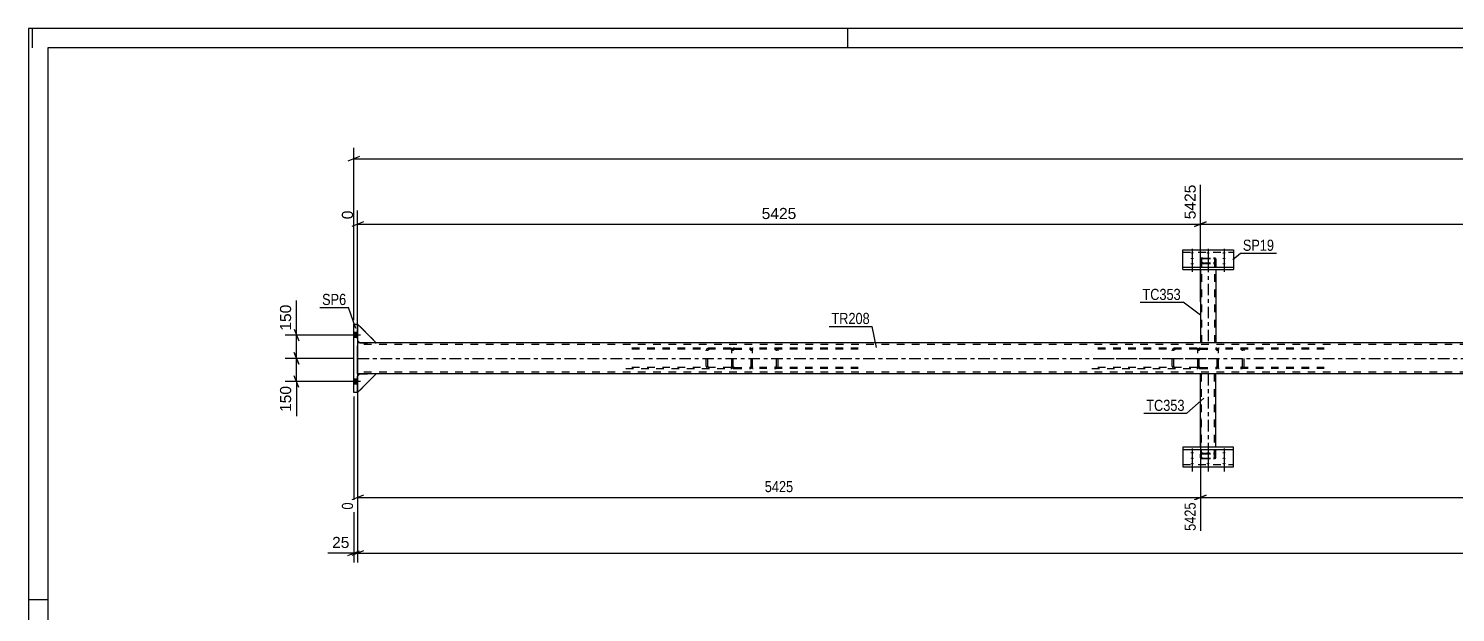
# Model space of a CAD drawing. Header units: millimetres. Extents: x -76 to 765, y -395 to 199.
# Drawn here: x -76 to 291.4, y 48.7 to 199 of the extents above; entities that cross this region are included whole.
import ezdxf

# ---------------------------------------------------------------- set-up
doc = ezdxf.new("R2010")
doc.units = ezdxf.units.MM
doc.linetypes.add('DXK_LINE_DOT2', pattern=[3.9198, 1.9599, -1.9599])
doc.linetypes.add('DXK_LINE_DOT3', pattern=[5.9187, 2.979, -0.9799, 0.9799, -0.9799])
doc.styles.add('Arial', font='ARIAL.TTF', dxfattribs={"height": 0.2})
doc.styles.add('Arial Narrow', font='ARIALN.TTF', dxfattribs={"height": 0.2})

# ---------------------------------------------------------------- blocks, each defined once
blk = doc.blocks.new('Unknown-761551795-1132')
at = {"color": 5, "linetype": 'Continuous'}
for p, q in [((764.95, 199), (-76.05, 199)), ((-76.05, 199), (-76.05, -395)), ((-75.05, 194), (-75.05, 199)), ((134.95, 194), (134.95, 199)), ((759.95, 194), (-71.05, 194)), ((-71.05, 194), (-71.05, -390)), ((-71.05, 52), (-76.05, 52))]:
    blk.add_line(p, q, dxfattribs=at)
blk = doc.blocks.new('Part-761551795-2877 - 2771')
at = {"color": 2, "linetype": 'Continuous'}
for p, q in [((234.22, 91.23), (221.22, 91.23)), ((221.22, 91.23), (221.22, 86.18)), ((221.22, 90.62), (234.22, 90.62)), ((234.22, 86.18), (234.22, 91.23)), ((221.22, 86.18), (234.22, 86.18))]:
    blk.add_line(p, q, dxfattribs=at)
at = {"color": 7, "linetype": 'DXK_LINE_DOT2'}
blk.add_line((221.22, 86.78), (234.22, 86.78), dxfattribs=at)
blk = doc.blocks.new('Part-761551795-2791 - 2771')
at = {"color": 2, "linetype": 'Continuous'}
for p, q in [((7.7, 105.32), (7.7, 122.92)), ((7.7, 122.92), (8.7, 122.92)), ((8.7, 122.92), (8.7, 105.32)), ((8.7, 105.32), (7.7, 105.32))]:
    blk.add_line(p, q, dxfattribs=at)
blk = doc.blocks.new('Bolt-761551795-2775 - 2771')
at = {"linetype": 'Continuous'}
for points in [[(7.7, 120.78), (7.7, 119.46), (8.7, 119.46), (8.7, 120.78)], [(7.7, 120.78), (7.7, 119.46), (8.7, 119.46), (8.7, 120.78)], [(7.7, 108.78), (7.7, 107.46), (8.7, 107.46), (8.7, 108.78)], [(7.7, 108.78), (7.7, 107.46), (8.7, 107.46), (8.7, 108.78)]]:
    blk.add_hatch(color=1, dxfattribs=at).paths.add_polyline_path(points)
at = {"color": 1, "linetype": 'Continuous'}
for p, q in [((9.46, 120.12), (4.7, 120.12)), ((9.46, 120.12), (4.7, 120.12)), ((8.7, 120.78), (7.7, 120.78)), ((8.7, 120.78), (7.7, 120.78)), ((8.7, 119.46), (7.7, 119.46)), ((8.7, 119.46), (7.7, 119.46)), ((9.46, 108.12), (4.7, 108.12)), ((9.46, 108.12), (4.7, 108.12)), ((8.7, 108.78), (7.7, 108.78)), ((8.7, 108.78), (7.7, 108.78)), ((8.7, 107.46), (7.7, 107.46)), ((8.7, 107.46), (7.7, 107.46))]:
    blk.add_line(p, q, dxfattribs=at)
blk = doc.blocks.new('Bolt-761551795-2854 - 2771')
at = {"linetype": 'Continuous'}
for points in [[(223.62, 141.09), (223.52, 141.09), (223.44, 141.1), (223.36, 141.12), (223.29, 141.14), (223.23, 141.16), (223.2, 141.19), (223.18, 141.22), (223.18, 141.26), (223.2, 141.29), (223.23, 141.31), (223.29, 141.34), (223.36, 141.36), (223.44, 141.38), (223.52, 141.39), (223.62, 141.39), (223.71, 141.39), (223.79, 141.38), (223.87, 141.36), (223.94, 141.34), (224, 141.31), (224.03, 141.29), (224.05, 141.26), (224.05, 141.22), (224.03, 141.19), (224, 141.16), (223.94, 141.14), (223.87, 141.12), (223.79, 141.1), (223.71, 141.09)], [(223.62, 139.69), (223.52, 139.69), (223.44, 139.7), (223.36, 139.72), (223.29, 139.74), (223.23, 139.76), (223.2, 139.79), (223.18, 139.82), (223.18, 139.85), (223.2, 139.88), (223.23, 139.91), (223.29, 139.94), (223.36, 139.96), (223.44, 139.97), (223.52, 139.98), (223.62, 139.99), (223.71, 139.98), (223.79, 139.97), (223.87, 139.96), (223.94, 139.94), (224, 139.91), (224.03, 139.88), (224.05, 139.85), (224.05, 139.82), (224.03, 139.79), (224, 139.76), (223.94, 139.74), (223.87, 139.72), (223.79, 139.7), (223.71, 139.69)], [(227.72, 141.09), (227.62, 141.09), (227.54, 141.1), (227.46, 141.12), (227.39, 141.14), (227.33, 141.16), (227.3, 141.19), (227.28, 141.22), (227.28, 141.26), (227.3, 141.29), (227.33, 141.31), (227.39, 141.34), (227.46, 141.36), (227.54, 141.38), (227.62, 141.39), (227.72, 141.39), (227.81, 141.39), (227.89, 141.38), (227.97, 141.36), (228.04, 141.34), (228.1, 141.31), (228.13, 141.29), (228.15, 141.26), (228.15, 141.22), (228.13, 141.19), (228.1, 141.16), (228.04, 141.14), (227.97, 141.12), (227.89, 141.1), (227.81, 141.09)], [(231.82, 141.09), (231.72, 141.09), (231.64, 141.1), (231.56, 141.12), (231.49, 141.14), (231.43, 141.16), (231.4, 141.19), (231.38, 141.22), (231.38, 141.26), (231.4, 141.29), (231.43, 141.31), (231.49, 141.34), (231.56, 141.36), (231.64, 141.38), (231.72, 141.39), (231.82, 141.39), (231.91, 141.39), (231.99, 141.38), (232.07, 141.36), (232.14, 141.34), (232.2, 141.31), (232.23, 141.29), (232.25, 141.26), (232.25, 141.22), (232.23, 141.19), (232.2, 141.16), (232.14, 141.14), (232.07, 141.12), (231.99, 141.1), (231.91, 141.09)], [(231.82, 139.69), (231.72, 139.69), (231.64, 139.7), (231.56, 139.72), (231.49, 139.74), (231.43, 139.76), (231.4, 139.79), (231.38, 139.82), (231.38, 139.85), (231.4, 139.88), (231.43, 139.91), (231.49, 139.94), (231.56, 139.96), (231.64, 139.97), (231.72, 139.98), (231.82, 139.99), (231.91, 139.98), (231.99, 139.97), (232.07, 139.96), (232.14, 139.94), (232.2, 139.91), (232.23, 139.88), (232.25, 139.85), (232.25, 139.82), (232.23, 139.79), (232.2, 139.76), (232.14, 139.74), (232.07, 139.72), (231.99, 139.7), (231.91, 139.69)], [(223.62, 138.28), (223.52, 138.29), (223.44, 138.3), (223.36, 138.31), (223.29, 138.33), (223.23, 138.36), (223.2, 138.39), (223.18, 138.42), (223.18, 138.45), (223.2, 138.48), (223.23, 138.51), (223.29, 138.54), (223.36, 138.56), (223.44, 138.57), (223.52, 138.58), (223.62, 138.59), (223.71, 138.58), (223.79, 138.57), (223.87, 138.56), (223.94, 138.54), (224, 138.51), (224.03, 138.48), (224.05, 138.45), (224.05, 138.42), (224.03, 138.39), (224, 138.36), (223.94, 138.33), (223.87, 138.31), (223.79, 138.3), (223.71, 138.29)], [(227.72, 138.28), (227.62, 138.29), (227.54, 138.3), (227.46, 138.31), (227.39, 138.33), (227.33, 138.36), (227.3, 138.39), (227.28, 138.42), (227.28, 138.45), (227.3, 138.48), (227.33, 138.51), (227.39, 138.54), (227.46, 138.56), (227.54, 138.57), (227.62, 138.58), (227.72, 138.59), (227.81, 138.58), (227.89, 138.57), (227.97, 138.56), (228.04, 138.54), (228.1, 138.51), (228.13, 138.48), (228.15, 138.45), (228.15, 138.42), (228.13, 138.39), (228.1, 138.36), (228.04, 138.33), (227.97, 138.31), (227.89, 138.3), (227.81, 138.29)], [(231.82, 138.28), (231.72, 138.29), (231.64, 138.3), (231.56, 138.31), (231.49, 138.33), (231.43, 138.36), (231.4, 138.39), (231.38, 138.42), (231.38, 138.45), (231.4, 138.48), (231.43, 138.51), (231.49, 138.54), (231.56, 138.56), (231.64, 138.57), (231.72, 138.58), (231.82, 138.59), (231.91, 138.58), (231.99, 138.57), (232.07, 138.56), (232.14, 138.54), (232.2, 138.51), (232.23, 138.48), (232.25, 138.45), (232.25, 138.42), (232.23, 138.39), (232.2, 138.36), (232.14, 138.33), (232.07, 138.31), (231.99, 138.3), (231.91, 138.29)]]:
    blk.add_hatch(color=1, dxfattribs=at).paths.add_polyline_path(points)
at = {"color": 1, "linetype": 'Continuous'}
for p, q in [((223.62, 142.33), (223.62, 139.21)), ((223.62, 140.93), (223.62, 137.81)), ((227.72, 142.33), (227.72, 139.21)), ((231.82, 142.33), (231.82, 139.21)), ((231.82, 140.93), (231.82, 137.81)), ((223.62, 139.52), (223.62, 136.41)), ((227.72, 139.52), (227.72, 136.41)), ((231.82, 139.52), (231.82, 136.41))]:
    blk.add_line(p, q, dxfattribs=at)
blk = doc.blocks.new('Part-761551795-2808 - 2771')
at = {"color": 7, "linetype": 'DXK_LINE_DOT2'}
for p, q in [((105.11, 116.36), (105.07, 116.12)), ((105.07, 112.12), (105.07, 116.12)), ((105.39, 116.12), (105.41, 116.24)), ((105.39, 112.12), (105.39, 116.12)), ((105.71, 116.76), (105.46, 116.71)), ((105.58, 116.41), (105.71, 116.44)), ((105.71, 116.76), (109.71, 116.76)), ((105.71, 116.44), (109.71, 116.44)), ((109.95, 116.71), (109.71, 116.76)), ((109.71, 116.44), (109.83, 116.41)), ((110, 116.24), (110.03, 116.12)), ((110.03, 112.12), (110.03, 116.12)), ((110.35, 116.12), (110.3, 116.36)), ((110.35, 112.12), (110.35, 116.12)), ((105.07, 112.12), (105.11, 111.87)), ((105.41, 112), (105.39, 112.12)), ((105.46, 111.53), (105.71, 111.48)), ((105.71, 111.8), (105.58, 111.82)), ((105.71, 111.8), (109.71, 111.8)), ((105.71, 111.48), (109.71, 111.48)), ((109.83, 111.82), (109.71, 111.8)), ((109.71, 111.48), (109.95, 111.53)), ((110.03, 112.12), (110, 112)), ((110.3, 111.87), (110.35, 112.12))]:
    blk.add_line(p, q, dxfattribs=at)
for centre, radius, start, end in [((105.71, 116.12), 0.64, 112.5, 157.5), ((105.71, 116.12), 0.32, 112.5, 157.5), ((109.71, 116.12), 0.32, 22.5, 67.5), ((109.71, 116.12), 0.64, 22.5, 67.5), ((105.71, 112.12), 0.64, 202.5, 247.5), ((105.71, 112.12), 0.32, 202.5, 247.5), ((109.71, 112.12), 0.32, 292.5, 337.5), ((109.71, 112.12), 0.64, 292.5, 337.5)]:
    blk.add_arc(centre, radius, start, end, dxfattribs=at)
blk = doc.blocks.new('Part-761551795-2810 - 2771')
at = {"color": 7, "linetype": 'DXK_LINE_DOT2'}
for p, q in [((104.81, 116.76), (77.77, 116.76)), ((104.81, 116.44), (77.77, 116.44)), ((98.51, 116.36), (98.44, 116.12)), ((98.44, 112.12), (98.44, 116.12)), ((98.88, 116.12), (98.91, 116.24)), ((98.88, 112.12), (98.88, 116.12)), ((99.32, 116.76), (98.98, 116.71)), ((99.15, 116.41), (99.32, 116.44)), ((104.81, 116.76), (105.07, 116.72)), ((104.81, 116.44), (104.98, 116.41)), ((104.98, 116.41), (105.07, 116.37)), ((105.07, 111.52), (105.07, 116.72)), ((104.81, 111.8), (77.77, 111.8)), ((77.77, 111.48), (104.81, 111.48)), ((98.44, 112.12), (98.51, 111.87)), ((98.91, 112), (98.88, 112.12)), ((98.98, 111.53), (99.32, 111.48)), ((99.32, 111.8), (99.15, 111.82)), ((104.98, 111.82), (104.81, 111.8)), ((104.81, 111.48), (105.07, 111.52)), ((105.07, 111.87), (104.98, 111.82))]:
    blk.add_line(p, q, dxfattribs=at)
for centre, radius, start, end in [((99.18, 115.93), 0.802, 104.5547, 147.5896), ((99.25, 116.03), 0.401, 104.5547, 147.5896), ((99.18, 112.3), 0.802, 212.4104, 255.4453), ((99.25, 112.21), 0.401, 212.4104, 255.4453)]:
    blk.add_arc(centre, radius, start, end, dxfattribs=at)
blk = doc.blocks.new('Part-761551795-2811 - 2771')
at = {"color": 7, "linetype": 'DXK_LINE_DOT2'}
for p, q in [((224.81, 116.76), (197.77, 116.76)), ((224.81, 116.44), (197.77, 116.44)), ((218.51, 116.36), (218.44, 116.12)), ((218.44, 112.12), (218.44, 116.12)), ((218.88, 116.12), (218.91, 116.24)), ((218.88, 112.12), (218.88, 116.12)), ((219.32, 116.76), (218.98, 116.71)), ((219.15, 116.41), (219.32, 116.44)), ((224.81, 116.76), (225.07, 116.72)), ((224.81, 116.44), (224.98, 116.41)), ((224.98, 116.41), (225.07, 116.37)), ((225.07, 111.52), (225.07, 116.72)), ((224.81, 111.8), (197.77, 111.8)), ((197.77, 111.48), (224.81, 111.48)), ((218.44, 112.12), (218.51, 111.87)), ((218.91, 112), (218.88, 112.12)), ((218.98, 111.53), (219.32, 111.48)), ((219.32, 111.8), (219.15, 111.82)), ((224.98, 111.82), (224.81, 111.8)), ((224.81, 111.48), (225.07, 111.52)), ((225.07, 111.87), (224.98, 111.82))]:
    blk.add_line(p, q, dxfattribs=at)
at = {"color": 7, "linetype": 'DXK_LINE_DOT3'}
blk.add_line((200.52, 114.12), (228.91, 114.12), dxfattribs=at)
at = {"color": 7, "linetype": 'DXK_LINE_DOT2'}
for centre, radius, start, end in [((219.18, 115.93), 0.802, 104.5547, 147.5895), ((219.25, 116.03), 0.401, 104.5547, 147.5895), ((219.18, 112.3), 0.802, 212.4105, 255.4453), ((219.25, 112.21), 0.401, 212.4105, 255.4453)]:
    blk.add_arc(centre, radius, start, end, dxfattribs=at)
blk = doc.blocks.new('Part-761551795-2812 - 2771')
at = {"color": 7, "linetype": 'DXK_LINE_DOT2'}
for p, q in [((110.6, 116.76), (110.35, 116.72)), ((110.35, 111.52), (110.35, 116.72)), ((110.35, 116.37), (110.43, 116.41)), ((110.43, 116.41), (110.6, 116.44)), ((137.64, 116.76), (110.6, 116.76)), ((137.64, 116.44), (110.6, 116.44)), ((116.43, 116.71), (116.09, 116.76)), ((116.09, 116.44), (116.26, 116.41)), ((116.5, 116.24), (116.53, 116.12)), ((116.53, 112.12), (116.53, 116.12)), ((116.97, 116.12), (116.91, 116.36)), ((116.97, 112.12), (116.97, 116.12)), ((110.43, 111.82), (110.35, 111.87)), ((110.35, 111.52), (110.6, 111.48)), ((110.6, 111.8), (110.43, 111.82)), ((137.64, 111.8), (110.6, 111.8)), ((137.64, 111.48), (110.6, 111.48)), ((116.26, 111.82), (116.09, 111.8)), ((116.09, 111.48), (116.43, 111.53)), ((116.53, 112.12), (116.5, 112)), ((116.91, 111.87), (116.97, 112.12))]:
    blk.add_line(p, q, dxfattribs=at)
for centre, radius, start, end in [((116.16, 116.03), 0.401, 32.4105, 75.4453), ((116.23, 115.93), 0.802, 32.4105, 75.4453), ((116.16, 112.21), 0.401, 284.5547, 327.5895), ((116.23, 112.3), 0.802, 284.5547, 327.5895)]:
    blk.add_arc(centre, radius, start, end, dxfattribs=at)
blk = doc.blocks.new('Part-761551795-2813 - 2771')
at = {"color": 7, "linetype": 'DXK_LINE_DOT2'}
for p, q in [((230.6, 116.76), (230.35, 116.72)), ((230.35, 111.52), (230.35, 116.72)), ((230.35, 116.37), (230.43, 116.41)), ((230.43, 116.41), (230.6, 116.44)), ((257.64, 116.76), (230.6, 116.76)), ((257.64, 116.44), (230.6, 116.44)), ((236.43, 116.71), (236.09, 116.76)), ((236.09, 116.44), (236.26, 116.41)), ((236.5, 116.24), (236.53, 116.12)), ((236.53, 112.12), (236.53, 116.12)), ((236.97, 116.12), (236.91, 116.36)), ((236.97, 112.12), (236.97, 116.12)), ((230.43, 111.82), (230.35, 111.87)), ((230.35, 111.52), (230.6, 111.48)), ((230.6, 111.8), (230.43, 111.82)), ((257.64, 111.8), (230.6, 111.8)), ((257.64, 111.48), (230.6, 111.48)), ((236.26, 111.82), (236.09, 111.8)), ((236.09, 111.48), (236.43, 111.53)), ((236.53, 112.12), (236.5, 112)), ((236.91, 111.87), (236.97, 112.12))]:
    blk.add_line(p, q, dxfattribs=at)
for centre, radius, start, end in [((236.16, 116.03), 0.401, 32.4104, 75.4453), ((236.23, 115.93), 0.802, 32.4104, 75.4453), ((236.16, 112.21), 0.401, 284.5547, 327.5896), ((236.23, 112.3), 0.802, 284.5547, 327.5896)]:
    blk.add_arc(centre, radius, start, end, dxfattribs=at)
blk = doc.blocks.new('Part-761551795-2885 - 2771')
at = {"color": 2, "linetype": 'Continuous'}
for p, q in [((229.72, 110.12), (225.72, 110.12)), ((225.72, 91.23), (225.72, 110.12)), ((229.72, 91.23), (229.72, 110.12))]:
    blk.add_line(p, q, dxfattribs=at)
at = {"color": 7, "linetype": 'DXK_LINE_DOT2'}
for p, q in [((226.04, 88.54), (226.04, 110.12)), ((229.3, 110.12), (229.32, 110.12)), ((229.37, 110.12), (229.4, 110.12)), ((229.4, 88.54), (229.4, 110.12)), ((225.72, 91.23), (225.72, 88.54)), ((225.76, 89.55), (225.72, 89.47)), ((225.72, 88.54), (225.72, 89.47)), ((225.72, 88.54), (225.76, 88.45)), ((225.9, 89.62), (225.76, 89.55)), ((225.76, 88.45), (225.9, 88.38)), ((226.11, 89.67), (225.9, 89.62)), ((225.9, 88.38), (226.11, 88.33)), ((226.04, 89.47), (226.06, 89.51)), ((226.06, 88.49), (226.04, 88.54)), ((226.06, 89.51), (226.13, 89.54)), ((226.13, 88.46), (226.06, 88.49)), ((226.36, 89.69), (226.11, 89.67)), ((226.11, 88.33), (226.36, 88.32)), ((226.13, 89.54), (226.23, 89.57)), ((226.23, 88.44), (226.13, 88.46)), ((226.23, 89.57), (226.36, 89.58)), ((226.36, 88.43), (226.23, 88.44)), ((226.36, 89.69), (229.08, 89.69)), ((226.36, 89.58), (229.08, 89.58)), ((226.36, 88.43), (229.08, 88.43)), ((226.36, 88.32), (229.08, 88.32)), ((229.32, 89.67), (229.08, 89.69)), ((229.08, 89.58), (229.2, 89.57)), ((229.2, 88.44), (229.08, 88.43)), ((229.08, 88.32), (229.32, 88.33)), ((229.2, 89.57), (229.3, 89.54)), ((229.3, 88.46), (229.2, 88.44)), ((229.3, 89.54), (229.37, 89.51)), ((229.37, 88.49), (229.3, 88.46)), ((229.53, 89.62), (229.32, 89.67)), ((229.32, 88.33), (229.53, 88.38)), ((229.37, 89.51), (229.4, 89.47)), ((229.4, 88.54), (229.37, 88.49)), ((229.67, 89.55), (229.53, 89.62)), ((229.53, 88.38), (229.67, 88.45)), ((229.72, 89.47), (229.67, 89.55)), ((229.67, 88.45), (229.72, 88.54)), ((229.72, 88.54), (229.72, 91.23))]:
    blk.add_line(p, q, dxfattribs=at)
at = {"color": 7, "linetype": 'DXK_LINE_DOT3'}
blk.add_line((227.72, 110.12), (227.72, 89), dxfattribs=at)
blk = doc.blocks.new('Bolt-761551795-2822 - 2771')
at = {"linetype": 'Continuous'}
for points in [[(223.62, 89.95), (223.71, 89.95), (223.79, 89.94), (223.87, 89.92), (223.94, 89.9), (224, 89.88), (224.03, 89.85), (224.05, 89.82), (224.05, 89.79), (224.03, 89.76), (224, 89.73), (223.94, 89.7), (223.87, 89.68), (223.79, 89.67), (223.71, 89.66), (223.62, 89.65), (223.52, 89.66), (223.44, 89.67), (223.36, 89.68), (223.29, 89.7), (223.23, 89.73), (223.2, 89.76), (223.18, 89.79), (223.18, 89.82), (223.2, 89.85), (223.23, 89.88), (223.29, 89.9), (223.36, 89.92), (223.44, 89.94), (223.52, 89.95)], [(223.62, 88.55), (223.71, 88.55), (223.79, 88.54), (223.87, 88.52), (223.94, 88.5), (224, 88.48), (224.03, 88.45), (224.05, 88.42), (224.05, 88.38), (224.03, 88.35), (224, 88.33), (223.94, 88.3), (223.87, 88.28), (223.79, 88.26), (223.71, 88.25), (223.62, 88.25), (223.52, 88.25), (223.44, 88.26), (223.36, 88.28), (223.29, 88.3), (223.23, 88.33), (223.2, 88.35), (223.18, 88.38), (223.18, 88.42), (223.2, 88.45), (223.23, 88.48), (223.29, 88.5), (223.36, 88.52), (223.44, 88.54), (223.52, 88.55)], [(227.72, 89.95), (227.81, 89.95), (227.89, 89.94), (227.97, 89.92), (228.04, 89.9), (228.1, 89.88), (228.13, 89.85), (228.15, 89.82), (228.15, 89.79), (228.13, 89.76), (228.1, 89.73), (228.04, 89.7), (227.97, 89.68), (227.89, 89.67), (227.81, 89.66), (227.72, 89.65), (227.62, 89.66), (227.54, 89.67), (227.46, 89.68), (227.39, 89.7), (227.33, 89.73), (227.3, 89.76), (227.28, 89.79), (227.28, 89.82), (227.3, 89.85), (227.33, 89.88), (227.39, 89.9), (227.46, 89.92), (227.54, 89.94), (227.62, 89.95)], [(231.82, 89.95), (231.91, 89.95), (231.99, 89.94), (232.07, 89.92), (232.14, 89.9), (232.2, 89.88), (232.23, 89.85), (232.25, 89.82), (232.25, 89.79), (232.23, 89.76), (232.2, 89.73), (232.14, 89.7), (232.07, 89.68), (231.99, 89.67), (231.91, 89.66), (231.82, 89.65), (231.72, 89.66), (231.64, 89.67), (231.56, 89.68), (231.49, 89.7), (231.43, 89.73), (231.4, 89.76), (231.38, 89.79), (231.38, 89.82), (231.4, 89.85), (231.43, 89.88), (231.49, 89.9), (231.56, 89.92), (231.64, 89.94), (231.72, 89.95)], [(231.82, 88.55), (231.91, 88.55), (231.99, 88.54), (232.07, 88.52), (232.14, 88.5), (232.2, 88.48), (232.23, 88.45), (232.25, 88.42), (232.25, 88.38), (232.23, 88.35), (232.2, 88.33), (232.14, 88.3), (232.07, 88.28), (231.99, 88.26), (231.91, 88.25), (231.82, 88.25), (231.72, 88.25), (231.64, 88.26), (231.56, 88.28), (231.49, 88.3), (231.43, 88.33), (231.4, 88.35), (231.38, 88.38), (231.38, 88.42), (231.4, 88.45), (231.43, 88.48), (231.49, 88.5), (231.56, 88.52), (231.64, 88.54), (231.72, 88.55)], [(223.62, 87.15), (223.71, 87.15), (223.79, 87.14), (223.87, 87.12), (223.94, 87.1), (224, 87.07), (224.03, 87.04), (224.05, 87.01), (224.05, 86.98), (224.03, 86.95), (224, 86.92), (223.94, 86.9), (223.87, 86.88), (223.79, 86.86), (223.71, 86.85), (223.62, 86.85), (223.52, 86.85), (223.44, 86.86), (223.36, 86.88), (223.29, 86.9), (223.23, 86.92), (223.2, 86.95), (223.18, 86.98), (223.18, 87.01), (223.2, 87.04), (223.23, 87.07), (223.29, 87.1), (223.36, 87.12), (223.44, 87.14), (223.52, 87.15)], [(227.72, 87.15), (227.81, 87.15), (227.89, 87.14), (227.97, 87.12), (228.04, 87.1), (228.1, 87.07), (228.13, 87.04), (228.15, 87.01), (228.15, 86.98), (228.13, 86.95), (228.1, 86.92), (228.04, 86.9), (227.97, 86.88), (227.89, 86.86), (227.81, 86.85), (227.72, 86.85), (227.62, 86.85), (227.54, 86.86), (227.46, 86.88), (227.39, 86.9), (227.33, 86.92), (227.3, 86.95), (227.28, 86.98), (227.28, 87.01), (227.3, 87.04), (227.33, 87.07), (227.39, 87.1), (227.46, 87.12), (227.54, 87.14), (227.62, 87.15)], [(231.82, 87.15), (231.91, 87.15), (231.99, 87.14), (232.07, 87.12), (232.14, 87.1), (232.2, 87.07), (232.23, 87.04), (232.25, 87.01), (232.25, 86.98), (232.23, 86.95), (232.2, 86.92), (232.14, 86.9), (232.07, 86.88), (231.99, 86.86), (231.91, 86.85), (231.82, 86.85), (231.72, 86.85), (231.64, 86.86), (231.56, 86.88), (231.49, 86.9), (231.43, 86.92), (231.4, 86.95), (231.38, 86.98), (231.38, 87.01), (231.4, 87.04), (231.43, 87.07), (231.49, 87.1), (231.56, 87.12), (231.64, 87.14), (231.72, 87.15)]]:
    blk.add_hatch(color=1, dxfattribs=at).paths.add_polyline_path(points)
at = {"color": 1, "linetype": 'Continuous'}
for p, q in [((223.62, 90.89), (223.62, 87.77)), ((223.62, 89.49), (223.62, 86.37)), ((227.72, 90.89), (227.72, 87.77)), ((231.82, 90.89), (231.82, 87.77)), ((231.82, 89.49), (231.82, 86.37)), ((223.62, 88.09), (223.62, 84.97)), ((227.72, 88.09), (227.72, 84.97)), ((231.82, 88.09), (231.82, 84.97))]:
    blk.add_line(p, q, dxfattribs=at)
blk = doc.blocks.new('Part-761551795-2907 - 2771')
at = {"color": 2, "linetype": 'Continuous'}
for p, q in [((9.31, 110.12), (8.71, 109.52)), ((13.51, 110.12), (8.71, 105.32)), ((8.71, 105.32), (8.71, 109.52)), ((13.51, 110.12), (9.31, 110.12))]:
    blk.add_line(p, q, dxfattribs=at)
blk = doc.blocks.new('Part-761551795-2911 - 2771')
at = {"color": 7, "linetype": 'DXK_LINE_DOT2'}
for p, q in [((13.51, 118.15), (8.71, 122.95)), ((8.71, 122.95), (8.71, 118.75)), ((8.71, 118.75), (9.31, 118.15)), ((9.31, 118.15), (13.51, 118.15))]:
    blk.add_line(p, q, dxfattribs=at)
blk = doc.blocks.new('Part-761551795-2847 - 2771')
at = {"color": 2, "linetype": 'Continuous'}
for p, q in [((225.71, 118.12), (8.7, 118.12)), ((465.72, 118.12), (229.72, 118.12)), ((8.7, 110.92), (8.7, 117.32)), ((9.31, 110.12), (8.7, 110.12)), ((225.72, 110.12), (13.51, 110.12)), ((465.72, 110.12), (229.72, 110.12))]:
    blk.add_line(p, q, dxfattribs=at)
at = {"color": 7, "linetype": 'DXK_LINE_DOT2'}
for p, q in [((8.7, 118.12), (8.7, 117.32)), ((8.7, 118.12), (8.7, 117.88)), ((596.35, 117.72), (8.7, 117.72)), ((229.72, 118.12), (225.71, 118.12)), ((8.7, 110.12), (8.7, 110.92)), ((596.35, 110.52), (8.7, 110.52)), ((13.51, 110.12), (9.31, 110.12)), ((229.72, 110.12), (225.72, 110.12))]:
    blk.add_line(p, q, dxfattribs=at)
at = {"color": 7, "linetype": 'DXK_LINE_DOT3'}
blk.add_line((8.7, 114.12), (596.35, 114.12), dxfattribs=at)
blk = doc.blocks.new('Part-761551795-2933 - 2771')
at = {"color": 2, "linetype": 'Continuous'}
for p, q in [((221.22, 137.01), (221.22, 142.06)), ((221.22, 142.06), (234.22, 142.06)), ((234.22, 142.06), (234.22, 137.01)), ((221.22, 137.61), (234.22, 137.61)), ((221.22, 137.01), (234.22, 137.01))]:
    blk.add_line(p, q, dxfattribs=at)
at = {"color": 7, "linetype": 'DXK_LINE_DOT2'}
blk.add_line((221.22, 141.46), (234.22, 141.46), dxfattribs=at)
blk = doc.blocks.new('Part-761551795-2890 - 2771')
at = {"color": 7, "linetype": 'DXK_LINE_DOT2'}
for p, q in [((225.76, 139.78), (225.72, 139.7)), ((225.72, 139.7), (225.72, 137.01)), ((225.9, 139.86), (225.76, 139.78)), ((226.11, 139.9), (225.9, 139.86)), ((226.04, 139.7), (226.06, 139.74)), ((226.04, 139.7), (226.04, 118.12)), ((226.06, 139.74), (226.13, 139.78)), ((226.36, 139.92), (226.11, 139.9)), ((226.13, 139.78), (226.23, 139.8)), ((226.23, 139.8), (226.36, 139.81)), ((226.36, 139.92), (229.08, 139.92)), ((226.36, 139.81), (229.08, 139.81)), ((229.32, 139.9), (229.08, 139.92)), ((229.08, 139.81), (229.2, 139.8)), ((229.2, 139.8), (229.3, 139.78)), ((229.3, 139.78), (229.37, 139.74)), ((229.53, 139.86), (229.32, 139.9)), ((229.37, 139.74), (229.4, 139.7)), ((229.4, 139.7), (229.4, 118.12)), ((229.67, 139.78), (229.53, 139.86)), ((229.72, 139.7), (229.67, 139.78)), ((229.72, 139.7), (229.72, 137.01)), ((225.72, 138.77), (225.76, 138.69)), ((225.76, 138.69), (225.9, 138.62)), ((225.9, 138.62), (226.11, 138.57)), ((226.06, 138.73), (226.04, 138.77)), ((226.13, 138.69), (226.06, 138.73)), ((226.11, 138.57), (226.36, 138.55)), ((226.23, 138.67), (226.13, 138.69)), ((226.36, 138.66), (226.23, 138.67)), ((226.36, 138.66), (229.08, 138.66)), ((226.36, 138.55), (229.08, 138.55)), ((229.2, 138.67), (229.08, 138.66)), ((229.08, 138.55), (229.32, 138.57)), ((229.3, 138.69), (229.2, 138.67)), ((229.37, 138.73), (229.3, 138.69)), ((229.32, 138.57), (229.53, 138.62)), ((229.4, 138.77), (229.37, 138.73)), ((229.53, 138.62), (229.67, 138.69)), ((229.67, 138.69), (229.72, 138.77)), ((229.37, 118.12), (229.4, 118.12))]:
    blk.add_line(p, q, dxfattribs=at)
at = {"color": 2, "linetype": 'Continuous'}
for p, q in [((225.72, 137.01), (225.72, 118.12)), ((229.72, 137.01), (229.72, 118.12)), ((229.32, 118.12), (225.72, 118.12)), ((229.72, 118.12), (229.32, 118.12))]:
    blk.add_line(p, q, dxfattribs=at)
at = {"color": 7, "linetype": 'DXK_LINE_DOT3'}
blk.add_line((227.72, 139.24), (227.72, 118.12), dxfattribs=at)
blk = doc.blocks.new('Part-761551795-2893 - 2771')
at = {"color": 7, "linetype": 'DXK_LINE_DOT2'}
for p, q in [((225.11, 116.36), (225.07, 116.12)), ((225.07, 112.12), (225.07, 116.12)), ((225.39, 116.12), (225.41, 116.24)), ((225.39, 112.12), (225.39, 116.12)), ((225.71, 116.76), (225.46, 116.71)), ((225.58, 116.41), (225.71, 116.44)), ((225.71, 116.76), (229.71, 116.76)), ((225.71, 116.44), (229.71, 116.44)), ((229.95, 116.71), (229.71, 116.76)), ((229.71, 116.44), (229.83, 116.41)), ((230, 116.24), (230.03, 116.12)), ((230.03, 112.12), (230.03, 116.12)), ((230.35, 116.12), (230.3, 116.36)), ((230.35, 112.12), (230.35, 116.12)), ((225.07, 112.12), (225.11, 111.87)), ((225.41, 112), (225.39, 112.12)), ((225.46, 111.53), (225.71, 111.48)), ((225.71, 111.8), (225.58, 111.82)), ((225.71, 111.8), (229.71, 111.8)), ((225.71, 111.48), (229.71, 111.48)), ((229.83, 111.82), (229.71, 111.8)), ((229.71, 111.48), (229.95, 111.53)), ((230.03, 112.12), (230, 112)), ((230.3, 111.87), (230.35, 112.12))]:
    blk.add_line(p, q, dxfattribs=at)
for centre, radius, start, end in [((225.71, 116.12), 0.64, 112.5, 157.5), ((225.71, 116.12), 0.32, 112.5, 157.5), ((229.71, 116.12), 0.32, 22.5, 67.5), ((229.71, 116.12), 0.64, 22.5, 67.5), ((225.71, 112.12), 0.64, 202.5, 247.5), ((225.71, 112.12), 0.32, 202.5, 247.5), ((229.71, 112.12), 0.32, 292.5, 337.5), ((229.71, 112.12), 0.64, 292.5, 337.5)]:
    blk.add_arc(centre, radius, start, end, dxfattribs=at)
blk = doc.blocks.new('Part-761551795-2906 - 2771')
at = {"color": 7, "linetype": 'DXK_LINE_DOT2'}
for p, q in [((8.71, 109.52), (9.31, 110.12)), ((13.51, 110.12), (8.71, 105.32)), ((8.71, 105.32), (8.71, 109.52)), ((9.31, 110.12), (13.51, 110.12))]:
    blk.add_line(p, q, dxfattribs=at)
blk = doc.blocks.new('Part-761551795-2908 - 2771')
at = {"color": 7, "linetype": 'DXK_LINE_DOT2'}
for p, q in [((8.71, 109.52), (9.31, 110.12)), ((13.51, 110.12), (8.71, 105.32)), ((8.71, 105.32), (8.71, 109.52)), ((9.31, 110.12), (13.51, 110.12))]:
    blk.add_line(p, q, dxfattribs=at)
blk = doc.blocks.new('Part-761551795-2909 - 2771')
at = {"color": 7, "linetype": 'DXK_LINE_DOT2'}
for p, q in [((13.51, 118.15), (8.71, 122.95)), ((8.71, 122.95), (8.71, 118.75)), ((8.71, 118.75), (9.31, 118.15)), ((9.31, 118.15), (13.51, 118.15))]:
    blk.add_line(p, q, dxfattribs=at)
blk = doc.blocks.new('Part-761551795-2910 - 2771')
at = {"color": 2, "linetype": 'Continuous'}
for p, q in [((8.71, 122.95), (8.71, 118.75)), ((8.71, 122.95), (13.51, 118.15)), ((8.71, 118.75), (9.31, 118.15)), ((13.51, 118.15), (9.31, 118.15))]:
    blk.add_line(p, q, dxfattribs=at)
blk = doc.blocks.new('StraightDimension-761551795-2948 - 2771')
at = {"color": 7, "linetype": 'Continuous'}
for p, q in [((8.71, 104.32), (8.71, 61.55)), ((10.21, 64.55), (7.21, 63.35)), ((8.71, 63.95), (607.25, 63.95))]:
    blk.add_line(p, q, dxfattribs=at)
blk = doc.blocks.new('StraightDimension-761551795-2989 - 2771')
at = {"color": 7, "linetype": 'Continuous'}
for p, q in [((7.7, 104.32), (7.7, 61.55)), ((8.71, 104.32), (8.71, 61.55)), ((6.2, 63.35), (9.2, 64.55)), ((10.21, 64.55), (7.21, 63.35)), ((7.7, 63.95), (8.71, 63.95))]:
    blk.add_line(p, q, dxfattribs=at)
at = {"color": 0}
blk.add_wipeout([(7.18, 64.7), (7.18, 68.9), (1.53, 68.9), (1.53, 64.7)], dxfattribs=at)
at = {"color": 7, "linetype": 'Continuous'}
blk.add_line((7.7, 63.95), (1.01, 63.95), dxfattribs=at)
blk.add_line((7.7, 63.95), (1.01, 63.95), dxfattribs=at)
at = {"color": 3, "style": 'Arial'}
blk.add_text('25', height=2.865, dxfattribs=at).set_placement((2.13, 65.3))
blk = doc.blocks.new('StraightDimension-761551795-3022 - 2771')
at = {"color": 7, "linetype": 'Continuous'}
for p, q in [((225.72, 128.65), (225.72, 158.81)), ((465.72, 128.65), (465.72, 161.03)), ((227.22, 149.22), (224.22, 148.02)), ((225.72, 148.62), (465.72, 148.62)), ((464.22, 148.02), (467.22, 149.22))]:
    blk.add_line(p, q, dxfattribs=at)
at = {"color": 0, "linetype": 'Continuous'}
blk.add_wipeout([(465.12, 161.63), (460.92, 161.63), (460.92, 149.32), (465.12, 149.32)], dxfattribs=at)
at = {"color": 0}
blk.add_wipeout([(350.76, 149.37), (350.76, 153.57), (340.67, 153.57), (340.67, 149.37)], dxfattribs=at)
at = {"color": 3, "linetype": 'Continuous', "style": 'Arial'}
blk.add_text('11425', height=2.865, rotation=90.0002, dxfattribs=at).set_placement((464.52, 149.92))
at = {"color": 3, "style": 'Arial'}
blk.add_text('6000', height=2.865, dxfattribs=at).set_placement((341.27, 149.97))
blk = doc.blocks.new('StraightDimension-761551795-3028 - 2771')
at = {"color": 7, "linetype": 'Continuous'}
for p, q in [((225.72, 128.65), (225.72, 158.81)), ((8.71, 119.15), (8.71, 152.14)), ((10.21, 149.22), (7.21, 148.02)), ((8.71, 148.62), (225.72, 148.62)), ((224.22, 148.02), (227.22, 149.22))]:
    blk.add_line(p, q, dxfattribs=at)
at = {"color": 0, "linetype": 'Continuous'}
for points in [[(225.12, 159.41), (220.92, 159.41), (220.92, 149.32), (225.12, 149.32)], [(8.11, 152.74), (3.91, 152.74), (3.91, 149.32), (8.11, 149.32)]]:
    blk.add_wipeout(points, dxfattribs=at)
at = {"color": 0}
blk.add_wipeout([(122.26, 149.37), (122.26, 153.57), (112.16, 153.57), (112.16, 149.37)], dxfattribs=at)
at = {"color": 3, "linetype": 'Continuous', "style": 'Arial'}
for s, height, p in [('5425', 2.865, (224.52, 149.92)), ('0', 2.87, (7.51, 149.92))]:
    blk.add_text(s, height=height, rotation=90.0002, dxfattribs=at).set_placement(p)
at = {"color": 3, "style": 'Arial'}
blk.add_text('5425', height=2.865, dxfattribs=at).set_placement((112.76, 149.97))
blk = doc.blocks.new('StraightDimension-761551795-3075 - 2771')
at = {"color": 7, "linetype": 'Continuous'}
for p, q in [((225.72, 98.9), (225.72, 69.72)), ((465.72, 98.9), (465.72, 67.89)), ((227.22, 78.93), (224.22, 77.73)), ((225.72, 78.33), (465.72, 78.33)), ((464.22, 77.73), (467.22, 78.93))]:
    blk.add_line(p, q, dxfattribs=at)
at = {"color": 0}
blk.add_wipeout([(349.97, 79.08), (349.97, 83.28), (341.46, 83.28), (341.46, 79.08)], dxfattribs=at)
at = {"color": 0, "linetype": 'Continuous'}
blk.add_wipeout([(465.12, 77.63), (460.92, 77.63), (460.92, 67.29), (465.12, 67.29)], dxfattribs=at)
at = {"color": 3, "style": 'Arial Narrow'}
blk.add_text('6000', height=2.863, dxfattribs=at).set_placement((342.06, 79.68))
at = {"color": 3, "linetype": 'Continuous', "style": 'Arial Narrow'}
blk.add_text('11425', height=2.863, rotation=90.0002, dxfattribs=at).set_placement((464.52, 67.89))
blk = doc.blocks.new('StraightDimension-761551795-3081 - 2771')
at = {"color": 7, "linetype": 'Continuous'}
for p, q in [((8.71, 109.12), (8.71, 75.2)), ((225.72, 98.9), (225.72, 69.72)), ((10.21, 78.93), (7.21, 77.73)), ((8.71, 78.33), (225.72, 78.33)), ((224.22, 77.73), (227.22, 78.93))]:
    blk.add_line(p, q, dxfattribs=at)
at = {"color": 0}
blk.add_wipeout([(121.47, 79.08), (121.47, 83.28), (112.95, 83.28), (112.95, 79.08)], dxfattribs=at)
at = {"color": 0, "linetype": 'Continuous'}
for points in [[(8.11, 77.63), (3.91, 77.63), (3.91, 74.6), (8.11, 74.6)], [(225.12, 77.63), (220.92, 77.63), (220.92, 69.12), (225.12, 69.12)]]:
    blk.add_wipeout(points, dxfattribs=at)
at = {"color": 3, "style": 'Arial Narrow'}
blk.add_text('5425', height=2.863, dxfattribs=at).set_placement((113.55, 79.68))
at = {"color": 3, "linetype": 'Continuous', "style": 'Arial Narrow'}
for s, height, p in [('0', 2.86, (7.51, 75.2)), ('5425', 2.863, (224.52, 69.72))]:
    blk.add_text(s, height=height, rotation=90.0002, dxfattribs=at).set_placement(p)
blk = doc.blocks.new('StraightDimension-761551795-3090 - 2771')
at = {"color": 7, "linetype": 'Continuous'}
for p, q in [((7.7, 114.12), (-9.93, 114.12)), ((-7.68, 115.62), (-6.48, 112.62)), ((-7.08, 108.12), (-7.08, 114.12)), ((4.7, 108.12), (-9.93, 108.12)), ((-6.48, 106.62), (-7.68, 109.62))]:
    blk.add_line(p, q, dxfattribs=at)
at = {"color": 0}
blk.add_wipeout([(-7.83, 107.59), (-12.03, 107.59), (-12.03, 99.72), (-7.83, 99.72)], dxfattribs=at)
at = {"color": 7, "linetype": 'Continuous'}
blk.add_line((-7.08, 108.12), (-7.08, 99.2), dxfattribs=at)
blk.add_line((-7.08, 108.12), (-7.08, 99.2), dxfattribs=at)
at = {"color": 3, "style": 'Arial'}
blk.add_text('150', height=2.865, rotation=90.0002, dxfattribs=at).set_placement((-8.43, 100.32))
blk = doc.blocks.new('StraightDimension-761551795-3099 - 2771')
at = {"color": 7, "linetype": 'Continuous'}
for p, q in [((-7.68, 121.62), (-6.48, 118.62)), ((5.26, 120.12), (-9.93, 120.12)), ((-7.08, 114.12), (-7.08, 120.12)), ((7.7, 114.12), (-9.93, 114.12)), ((-6.48, 112.62), (-7.68, 115.62))]:
    blk.add_line(p, q, dxfattribs=at)
at = {"color": 0}
blk.add_wipeout([(-7.83, 128.51), (-12.03, 128.51), (-12.03, 120.64), (-7.83, 120.64)], dxfattribs=at)
at = {"color": 7, "linetype": 'Continuous'}
blk.add_line((-7.08, 120.12), (-7.08, 129.04), dxfattribs=at)
blk.add_line((-7.08, 120.12), (-7.08, 129.04), dxfattribs=at)
at = {"color": 3, "style": 'Arial'}
blk.add_text('150', height=2.865, rotation=90.0002, dxfattribs=at).set_placement((-8.43, 121.24))
blk = doc.blocks.new('StraightDimension-761551795-14532 - 2771')
at = {"color": 7, "linetype": 'Continuous'}
for p, q in [((9.2, 166.06), (6.2, 164.86)), ((7.7, 123.92), (7.7, 168.31)), ((7.7, 165.46), (608.24, 165.46))]:
    blk.add_line(p, q, dxfattribs=at)
blk = doc.blocks.new('Mark-761551795-2787 - 2771')
at = {"color": 0}
blk.add_wipeout([(5.76, 127.84), (5.76, 130.84), (-0.45, 130.84), (-0.45, 127.84)], dxfattribs=at)
blk.add_wipeout([(5.76, 127.84), (5.76, 130.84), (-0.45, 130.84), (-0.45, 127.84)], dxfattribs=at)
at = {"color": 30, "linetype": 'Continuous'}
for p in [(-1.05, 127.24), (8.21, 121.77)]:
    blk.add_line(p, (6.36, 127.24), dxfattribs=at)
at = {"color": 3, "style": 'Arial Narrow'}
blk.add_text('SP6', height=2.863, dxfattribs=at).set_placement((-0.45, 127.84))
blk = doc.blocks.new('Mark-761551795-2929 - 2771')
at = {"color": 0}
blk.add_wipeout([(244.7, 141.79), (244.7, 144.79), (236.66, 144.79), (236.66, 141.79)], dxfattribs=at)
blk.add_wipeout([(244.7, 141.79), (244.7, 144.79), (236.66, 144.79), (236.66, 141.79)], dxfattribs=at)
at = {"color": 30, "linetype": 'Continuous'}
for p, q in [((234.06, 139.54), (236.06, 141.19)), ((236.06, 141.19), (245.3, 141.19))]:
    blk.add_line(p, q, dxfattribs=at)
at = {"color": 3, "style": 'Arial Narrow'}
blk.add_text('SP19', height=2.863, dxfattribs=at).set_placement((236.66, 141.79))
blk = doc.blocks.new('Mark-761551795-2881 - 2771')
at = {"color": 0}
blk.add_wipeout([(221.66, 100.59), (221.66, 103.59), (211.79, 103.59), (211.79, 100.59)], dxfattribs=at)
blk.add_wipeout([(221.66, 100.59), (221.66, 103.59), (211.79, 103.59), (211.79, 100.59)], dxfattribs=at)
at = {"color": 30, "linetype": 'Continuous'}
for p in [(226.61, 103.89), (211.19, 99.99)]:
    blk.add_line(p, (222.26, 99.99), dxfattribs=at)
at = {"color": 3, "style": 'Arial Narrow'}
blk.add_text('TC353', height=2.863, dxfattribs=at).set_placement((211.79, 100.59))
blk = doc.blocks.new('Mark-761551795-2886 - 2771')
at = {"color": 0}
blk.add_wipeout([(220.68, 129.14), (220.68, 132.14), (210.81, 132.14), (210.81, 129.14)], dxfattribs=at)
blk.add_wipeout([(220.68, 129.14), (220.68, 132.14), (210.81, 132.14), (210.81, 129.14)], dxfattribs=at)
at = {"color": 30, "linetype": 'Continuous'}
for p in [(210.21, 128.54), (225.72, 125.25)]:
    blk.add_line(p, (221.28, 128.54), dxfattribs=at)
at = {"color": 3, "style": 'Arial Narrow'}
blk.add_text('TC353', height=2.863, dxfattribs=at).set_placement((210.81, 129.14))
blk = doc.blocks.new('Mark-761551795-2843 - 2771')
at = {"color": 0}
blk.add_wipeout([(140.58, 122.95), (140.58, 125.95), (130.72, 125.95), (130.72, 122.95)], dxfattribs=at)
blk.add_wipeout([(140.58, 122.95), (140.58, 125.95), (130.72, 125.95), (130.72, 122.95)], dxfattribs=at)
at = {"color": 30, "linetype": 'Continuous'}
for p in [(130.12, 122.35), (142.3, 116.9)]:
    blk.add_line(p, (141.18, 122.35), dxfattribs=at)
at = {"color": 3, "style": 'Arial Narrow'}
blk.add_text('TR208', height=2.863, dxfattribs=at).set_placement((130.72, 122.95))

msp = doc.modelspace()

# ---------------------------------------------------------------- block references
for name in ['Unknown-761551795-1132', 'Part-761551795-2933 - 2771', 'Bolt-761551795-2854 - 2771', 'Part-761551795-2890 - 2771', 'Part-761551795-2791 - 2771', 'Part-761551795-2911 - 2771', 'Part-761551795-2909 - 2771', 'Part-761551795-2910 - 2771', 'Bolt-761551795-2775 - 2771', 'Part-761551795-2847 - 2771', 'Part-761551795-2810 - 2771', 'Part-761551795-2808 - 2771', 'Part-761551795-2812 - 2771', 'Part-761551795-2811 - 2771', 'Part-761551795-2893 - 2771', 'Part-761551795-2813 - 2771', 'Part-761551795-2907 - 2771', 'Part-761551795-2906 - 2771', 'Part-761551795-2908 - 2771', 'Part-761551795-2885 - 2771', 'Part-761551795-2877 - 2771', 'Bolt-761551795-2822 - 2771']:
    msp.add_blockref(name, (0, 0))

# ---------------------------------------------------------------- next in the draw order: block references
for name in ['StraightDimension-761551795-3022 - 2771', 'StraightDimension-761551795-2948 - 2771']:
    msp.add_blockref(name, (0, 0))

# ---------------------------------------------------------------- next in the draw order: block references
for name in ['StraightDimension-761551795-3028 - 2771', 'StraightDimension-761551795-2989 - 2771', 'StraightDimension-761551795-3075 - 2771']:
    msp.add_blockref(name, (0, 0))

# ---------------------------------------------------------------- next in the draw order: block references
msp.add_blockref('StraightDimension-761551795-3081 - 2771', (0, 0))

# ---------------------------------------------------------------- next in the draw order: block references
for name in ['StraightDimension-761551795-3090 - 2771', 'Mark-761551795-2881 - 2771']:
    msp.add_blockref(name, (0, 0))

# ---------------------------------------------------------------- next in the draw order: block references
msp.add_blockref('StraightDimension-761551795-3099 - 2771', (0, 0))

# ---------------------------------------------------------------- next in the draw order: block references
msp.add_blockref('StraightDimension-761551795-14532 - 2771', (0, 0))

# ---------------------------------------------------------------- next in the draw order: block references
for name in ['Mark-761551795-2929 - 2771', 'Mark-761551795-2787 - 2771', 'Mark-761551795-2886 - 2771', 'Mark-761551795-2843 - 2771']:
    msp.add_blockref(name, (0, 0))

doc.saveas('drawing.dxf')
